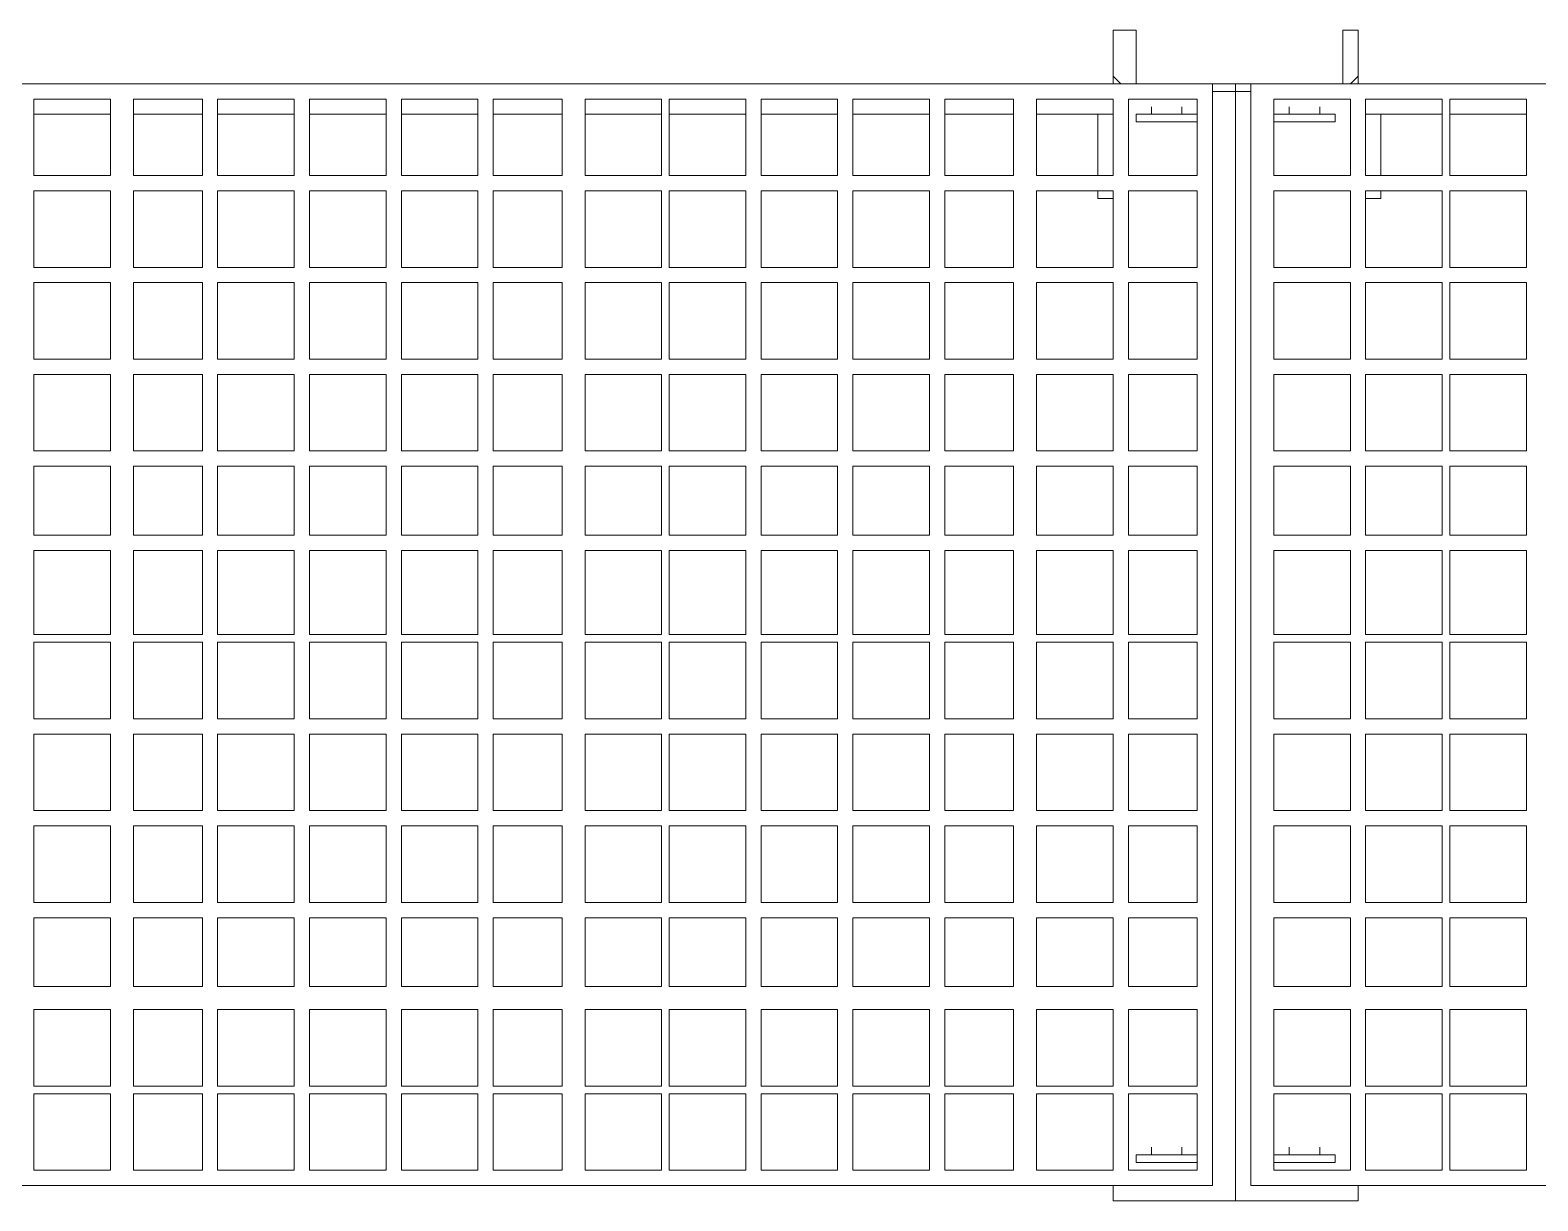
# Model space of a CAD drawing. Header units: metres. Extents: x -13194 to 152406, y -14653 to 29421.
# Drawn here: x 3948.4 to 4011.9, y 528.2 to 577.5 of the extents above; entities that cross this region are included whole.
import ezdxf

# ---------------------------------------------------------------- set-up
doc = ezdxf.new("R2010")
doc.units = ezdxf.units.M
doc.header["$LTSCALE"] = 100
doc.header["$MEASUREMENT"] = 0
doc.layers.get('0').update_dxf_attribs({"color": 9, "lineweight": 9})
doc.layers.add('32-ekipman', color=9, linetype='Continuous', lineweight=9)

# ---------------------------------------------------------------- blocks, each defined once
blk = doc.blocks.new('h')
for points in [[(181829.254, -16206.16), (181818.944, -16206.16)], [(181818.944, -16206.805), (181818.944, -16206.16)], [(181824.099, -16253.197), (181824.099, -16206.16)], [(181824.099, -16253.197), (181824.099, -16206.16)], [(181829.254, -16206.16), (181829.254, -16206.805)], [(181823.455, -16206.805), (181761.599, -16206.805)], [(181823.455, -16253.197), (181823.455, -16206.805)], [(181886.599, -16206.805), (181825.065, -16206.805)], [(181825.065, -16206.805), (181825.065, -16253.197)], [(181815.078, -16207.449), (181811.857, -16207.449)], [(181811.857, -16207.449), (181811.857, -16210.671)], [(181815.078, -16210.671), (181815.078, -16207.449)], [(181818.622, -16207.449), (181815.4, -16207.449)], [(181815.4, -16207.449), (181815.4, -16210.671)], [(181818.622, -16210.671), (181818.622, -16207.449)], [(181822.488, -16207.449), (181819.266, -16207.449)], [(181819.266, -16207.449), (181819.266, -16210.671)], [(181822.488, -16210.671), (181822.488, -16207.449)], [(181828.609, -16207.449), (181825.71, -16207.449)], [(181825.71, -16207.449), (181825.71, -16210.671)], [(181828.609, -16210.671), (181828.609, -16207.449)], [(181832.475, -16207.449), (181829.254, -16207.449)], [(181829.254, -16207.449), (181829.254, -16210.671)], [(181832.475, -16210.671), (181832.475, -16207.449)], [(181836.341, -16207.449), (181833.442, -16207.449)], [(181833.442, -16207.449), (181833.442, -16210.671)], [(181836.341, -16210.671), (181836.341, -16207.449)], [(181840.207, -16207.449), (181836.986, -16207.449)], [(181836.986, -16207.449), (181836.986, -16210.671)], [(181840.207, -16210.671), (181840.207, -16207.449)], [(181844.073, -16207.449), (181840.852, -16207.449)], [(181840.852, -16207.449), (181840.852, -16210.671)], [(181844.073, -16210.671), (181844.073, -16207.449)], [(181847.939, -16207.449), (181844.718, -16207.449)], [(181844.718, -16207.449), (181844.718, -16210.671)], [(181847.939, -16210.671), (181847.939, -16207.449)], [(181851.483, -16207.449), (181848.261, -16207.449)], [(181848.261, -16207.449), (181848.261, -16210.671)], [(181851.483, -16210.671), (181851.483, -16207.449)], [(181855.349, -16207.449), (181852.45, -16207.449)], [(181852.45, -16207.449), (181852.45, -16210.671)], [(181855.349, -16210.671), (181855.349, -16207.449)], [(181859.215, -16207.449), (181855.993, -16207.449)], [(181855.993, -16207.449), (181855.993, -16210.671)], [(181859.215, -16210.671), (181859.215, -16207.449)], [(181863.081, -16207.449), (181859.859, -16207.449)], [(181859.859, -16207.449), (181859.859, -16210.671)], [(181863.081, -16210.671), (181863.081, -16207.449)], [(181866.947, -16207.449), (181863.725, -16207.449)], [(181863.725, -16207.449), (181863.725, -16210.671)], [(181866.947, -16210.671), (181866.947, -16207.449)], [(181870.491, -16207.449), (181867.591, -16207.449)], [(181867.591, -16207.449), (181867.591, -16210.671)], [(181870.491, -16210.671), (181870.491, -16207.449)], [(181874.679, -16207.449), (181871.457, -16207.449)], [(181871.457, -16207.449), (181871.457, -16210.671)], [(181874.679, -16210.671), (181874.679, -16207.449)], [(181822.488, -16207.771), (181819.911, -16207.771)], [(181819.911, -16208.093), (181819.911, -16207.771)], [(181822.488, -16208.093), (181819.911, -16208.093)], [(181820.555, -16207.771), (181821.844, -16207.771)], [(181821.844, -16208.093), (181820.555, -16208.093)], [(181820.555, -16208.093), (181820.555, -16208.415)], [(181821.844, -16208.093), (181821.844, -16208.415)], [(181822.488, -16208.093), (181822.488, -16207.771)], [(181825.71, -16207.771), (181828.287, -16207.771)], [(181825.71, -16207.771), (181825.71, -16208.093)], [(181828.287, -16208.093), (181825.71, -16208.093)], [(181827.643, -16207.771), (181826.354, -16207.771)], [(181826.354, -16208.093), (181827.643, -16208.093)], [(181826.354, -16208.093), (181826.354, -16208.415)], [(181827.643, -16208.093), (181827.643, -16208.415)], [(181828.287, -16207.771), (181828.287, -16208.093)], [(181811.857, -16210.671), (181815.078, -16210.671)], [(181815.4, -16210.671), (181818.622, -16210.671)], [(181819.266, -16210.671), (181822.488, -16210.671)], [(181825.71, -16210.671), (181828.609, -16210.671)], [(181829.254, -16210.671), (181832.475, -16210.671)], [(181833.442, -16210.671), (181836.341, -16210.671)], [(181836.986, -16210.671), (181840.207, -16210.671)], [(181840.852, -16210.671), (181844.073, -16210.671)], [(181844.718, -16210.671), (181847.939, -16210.671)], [(181848.261, -16210.671), (181851.483, -16210.671)], [(181852.45, -16210.671), (181855.349, -16210.671)], [(181855.993, -16210.671), (181859.215, -16210.671)], [(181859.859, -16210.671), (181863.081, -16210.671)], [(181863.725, -16210.671), (181866.947, -16210.671)], [(181867.591, -16210.671), (181870.491, -16210.671)], [(181871.457, -16210.671), (181874.679, -16210.671)], [(181815.078, -16210.993), (181811.857, -16210.993)], [(181811.857, -16210.993), (181811.857, -16214.214)], [(181815.078, -16214.214), (181815.078, -16210.993)], [(181818.622, -16210.993), (181815.4, -16210.993)], [(181815.4, -16210.993), (181815.4, -16214.214)], [(181818.622, -16214.214), (181818.622, -16210.993)], [(181822.488, -16210.993), (181819.266, -16210.993)], [(181819.266, -16210.993), (181819.266, -16214.214)], [(181822.488, -16214.214), (181822.488, -16210.993)], [(181828.609, -16210.993), (181825.71, -16210.993)], [(181825.71, -16210.993), (181825.71, -16214.214)], [(181828.609, -16214.214), (181828.609, -16210.993)], [(181832.475, -16210.993), (181829.254, -16210.993)], [(181829.254, -16210.993), (181829.254, -16214.214)], [(181832.475, -16214.214), (181832.475, -16210.993)], [(181836.341, -16210.993), (181833.442, -16210.993)], [(181833.442, -16210.993), (181833.442, -16214.214)], [(181836.341, -16214.214), (181836.341, -16210.993)], [(181840.207, -16210.993), (181836.986, -16210.993)], [(181836.986, -16210.993), (181836.986, -16214.214)], [(181840.207, -16214.214), (181840.207, -16210.993)], [(181844.073, -16210.993), (181840.852, -16210.993)], [(181840.852, -16210.993), (181840.852, -16214.214)], [(181844.073, -16214.214), (181844.073, -16210.993)], [(181847.939, -16210.993), (181844.718, -16210.993)], [(181844.718, -16210.993), (181844.718, -16214.214)], [(181847.939, -16214.214), (181847.939, -16210.993)], [(181851.483, -16210.993), (181848.261, -16210.993)], [(181848.261, -16210.993), (181848.261, -16214.214)], [(181851.483, -16214.214), (181851.483, -16210.993)], [(181855.349, -16210.993), (181852.45, -16210.993)], [(181852.45, -16210.993), (181852.45, -16214.214)], [(181855.349, -16214.214), (181855.349, -16210.993)], [(181859.215, -16210.993), (181855.993, -16210.993)], [(181855.993, -16210.993), (181855.993, -16214.214)], [(181859.215, -16214.214), (181859.215, -16210.993)], [(181863.081, -16210.993), (181859.859, -16210.993)], [(181859.859, -16210.993), (181859.859, -16214.214)], [(181863.081, -16214.214), (181863.081, -16210.993)], [(181866.947, -16210.993), (181863.725, -16210.993)], [(181863.725, -16210.993), (181863.725, -16214.214)], [(181866.947, -16214.214), (181866.947, -16210.993)], [(181870.491, -16210.993), (181867.591, -16210.993)], [(181867.591, -16210.993), (181867.591, -16214.214)], [(181870.491, -16214.214), (181870.491, -16210.993)], [(181874.679, -16210.993), (181871.457, -16210.993)], [(181871.457, -16210.993), (181871.457, -16214.214)], [(181874.679, -16214.214), (181874.679, -16210.993)], [(181811.857, -16214.214), (181815.078, -16214.214)], [(181815.4, -16214.214), (181818.622, -16214.214)], [(181819.266, -16214.214), (181822.488, -16214.214)], [(181825.71, -16214.214), (181828.609, -16214.214)], [(181829.254, -16214.214), (181832.475, -16214.214)], [(181833.442, -16214.214), (181836.341, -16214.214)], [(181836.986, -16214.214), (181840.207, -16214.214)], [(181840.852, -16214.214), (181844.073, -16214.214)], [(181844.718, -16214.214), (181847.939, -16214.214)], [(181848.261, -16214.214), (181851.483, -16214.214)], [(181852.45, -16214.214), (181855.349, -16214.214)], [(181855.993, -16214.214), (181859.215, -16214.214)], [(181859.859, -16214.214), (181863.081, -16214.214)], [(181863.725, -16214.214), (181866.947, -16214.214)], [(181867.591, -16214.214), (181870.491, -16214.214)], [(181871.457, -16214.214), (181874.679, -16214.214)], [(181815.078, -16215.181), (181811.857, -16215.181)], [(181811.857, -16215.181), (181811.857, -16218.08)], [(181815.078, -16218.08), (181815.078, -16215.181)], [(181818.622, -16215.181), (181815.4, -16215.181)], [(181815.4, -16215.181), (181815.4, -16218.08)], [(181818.622, -16218.08), (181818.622, -16215.181)], [(181822.488, -16215.181), (181819.266, -16215.181)], [(181819.266, -16215.181), (181819.266, -16218.08)], [(181822.488, -16218.08), (181822.488, -16215.181)], [(181828.609, -16215.181), (181825.71, -16215.181)], [(181825.71, -16215.181), (181825.71, -16218.08)], [(181828.609, -16218.08), (181828.609, -16215.181)], [(181832.475, -16215.181), (181829.254, -16215.181)], [(181829.254, -16215.181), (181829.254, -16218.08)], [(181832.475, -16218.08), (181832.475, -16215.181)], [(181836.341, -16215.181), (181833.442, -16215.181)], [(181833.442, -16215.181), (181833.442, -16218.08)], [(181836.341, -16218.08), (181836.341, -16215.181)], [(181840.207, -16215.181), (181836.986, -16215.181)], [(181836.986, -16215.181), (181836.986, -16218.08)], [(181840.207, -16218.08), (181840.207, -16215.181)], [(181844.073, -16215.181), (181840.852, -16215.181)], [(181840.852, -16215.181), (181840.852, -16218.08)], [(181844.073, -16218.08), (181844.073, -16215.181)], [(181847.939, -16215.181), (181844.718, -16215.181)], [(181844.718, -16215.181), (181844.718, -16218.08)], [(181847.939, -16218.08), (181847.939, -16215.181)], [(181851.483, -16215.181), (181848.261, -16215.181)], [(181848.261, -16215.181), (181848.261, -16218.08)], [(181851.483, -16218.08), (181851.483, -16215.181)], [(181855.349, -16215.181), (181852.45, -16215.181)], [(181852.45, -16215.181), (181852.45, -16218.08)], [(181855.349, -16218.08), (181855.349, -16215.181)], [(181859.215, -16215.181), (181855.993, -16215.181)], [(181855.993, -16215.181), (181855.993, -16218.08)], [(181859.215, -16218.08), (181859.215, -16215.181)], [(181863.081, -16215.181), (181859.859, -16215.181)], [(181859.859, -16215.181), (181859.859, -16218.08)], [(181863.081, -16218.08), (181863.081, -16215.181)], [(181866.947, -16215.181), (181863.725, -16215.181)], [(181863.725, -16215.181), (181863.725, -16218.08)], [(181866.947, -16218.08), (181866.947, -16215.181)], [(181870.491, -16215.181), (181867.591, -16215.181)], [(181867.591, -16215.181), (181867.591, -16218.08)], [(181870.491, -16218.08), (181870.491, -16215.181)], [(181874.679, -16215.181), (181871.457, -16215.181)], [(181871.457, -16215.181), (181871.457, -16218.08)], [(181874.679, -16218.08), (181874.679, -16215.181)], [(181811.857, -16218.08), (181815.078, -16218.08)], [(181815.4, -16218.08), (181818.622, -16218.08)], [(181819.266, -16218.08), (181822.488, -16218.08)], [(181825.71, -16218.08), (181828.609, -16218.08)], [(181829.254, -16218.08), (181832.475, -16218.08)], [(181833.442, -16218.08), (181836.341, -16218.08)], [(181836.986, -16218.08), (181840.207, -16218.08)], [(181840.852, -16218.08), (181844.073, -16218.08)], [(181844.718, -16218.08), (181847.939, -16218.08)], [(181848.261, -16218.08), (181851.483, -16218.08)], [(181852.45, -16218.08), (181855.349, -16218.08)], [(181855.993, -16218.08), (181859.215, -16218.08)], [(181859.859, -16218.08), (181863.081, -16218.08)], [(181863.725, -16218.08), (181866.947, -16218.08)], [(181867.591, -16218.08), (181870.491, -16218.08)], [(181871.457, -16218.08), (181874.679, -16218.08)], [(181815.078, -16218.725), (181811.857, -16218.725)], [(181811.857, -16218.725), (181811.857, -16221.946)], [(181815.078, -16221.946), (181815.078, -16218.725)], [(181818.622, -16218.725), (181815.4, -16218.725)], [(181815.4, -16218.725), (181815.4, -16221.946)], [(181818.622, -16221.946), (181818.622, -16218.725)], [(181822.488, -16218.725), (181819.266, -16218.725)], [(181819.266, -16218.725), (181819.266, -16221.946)], [(181822.488, -16221.946), (181822.488, -16218.725)], [(181828.609, -16218.725), (181825.71, -16218.725)], [(181825.71, -16218.725), (181825.71, -16221.946)], [(181828.609, -16221.946), (181828.609, -16218.725)], [(181832.475, -16218.725), (181829.254, -16218.725)], [(181829.254, -16218.725), (181829.254, -16221.946)], [(181832.475, -16221.946), (181832.475, -16218.725)], [(181836.341, -16218.725), (181833.442, -16218.725)], [(181833.442, -16218.725), (181833.442, -16221.946)], [(181836.341, -16221.946), (181836.341, -16218.725)], [(181840.207, -16218.725), (181836.986, -16218.725)], [(181836.986, -16218.725), (181836.986, -16221.946)], [(181840.207, -16221.946), (181840.207, -16218.725)], [(181844.073, -16218.725), (181840.852, -16218.725)], [(181840.852, -16218.725), (181840.852, -16221.946)], [(181844.073, -16221.946), (181844.073, -16218.725)], [(181847.939, -16218.725), (181844.718, -16218.725)], [(181844.718, -16218.725), (181844.718, -16221.946)], [(181847.939, -16221.946), (181847.939, -16218.725)], [(181851.483, -16218.725), (181848.261, -16218.725)], [(181848.261, -16218.725), (181848.261, -16221.946)], [(181851.483, -16221.946), (181851.483, -16218.725)], [(181855.349, -16218.725), (181852.45, -16218.725)], [(181852.45, -16218.725), (181852.45, -16221.946)], [(181855.349, -16221.946), (181855.349, -16218.725)], [(181859.215, -16218.725), (181855.993, -16218.725)], [(181855.993, -16218.725), (181855.993, -16221.946)], [(181859.215, -16221.946), (181859.215, -16218.725)], [(181863.081, -16218.725), (181859.859, -16218.725)], [(181859.859, -16218.725), (181859.859, -16221.946)], [(181863.081, -16221.946), (181863.081, -16218.725)], [(181866.947, -16218.725), (181863.725, -16218.725)], [(181863.725, -16218.725), (181863.725, -16221.946)], [(181866.947, -16221.946), (181866.947, -16218.725)], [(181870.491, -16218.725), (181867.591, -16218.725)], [(181867.591, -16218.725), (181867.591, -16221.946)], [(181870.491, -16221.946), (181870.491, -16218.725)], [(181874.679, -16218.725), (181871.457, -16218.725)], [(181871.457, -16218.725), (181871.457, -16221.946)], [(181874.679, -16221.946), (181874.679, -16218.725)], [(181811.857, -16221.946), (181815.078, -16221.946)], [(181815.4, -16221.946), (181818.622, -16221.946)], [(181819.266, -16221.946), (181822.488, -16221.946)], [(181825.71, -16221.946), (181828.609, -16221.946)], [(181829.254, -16221.946), (181832.475, -16221.946)], [(181833.442, -16221.946), (181836.341, -16221.946)], [(181836.986, -16221.946), (181840.207, -16221.946)], [(181840.852, -16221.946), (181844.073, -16221.946)], [(181844.718, -16221.946), (181847.939, -16221.946)], [(181848.261, -16221.946), (181851.483, -16221.946)], [(181852.45, -16221.946), (181855.349, -16221.946)], [(181855.993, -16221.946), (181859.215, -16221.946)], [(181859.859, -16221.946), (181863.081, -16221.946)], [(181863.725, -16221.946), (181866.947, -16221.946)], [(181867.591, -16221.946), (181870.491, -16221.946)], [(181871.457, -16221.946), (181874.679, -16221.946)], [(181815.078, -16222.591), (181811.857, -16222.591)], [(181811.857, -16222.591), (181811.857, -16225.812)], [(181815.078, -16225.812), (181815.078, -16222.591)], [(181818.622, -16222.591), (181815.4, -16222.591)], [(181815.4, -16222.591), (181815.4, -16225.812)], [(181818.622, -16225.812), (181818.622, -16222.591)], [(181822.488, -16222.591), (181819.266, -16222.591)], [(181819.266, -16222.591), (181819.266, -16225.812)], [(181822.488, -16225.812), (181822.488, -16222.591)], [(181828.609, -16222.591), (181825.71, -16222.591)], [(181825.71, -16222.591), (181825.71, -16225.812)], [(181828.609, -16225.812), (181828.609, -16222.591)], [(181832.475, -16222.591), (181829.254, -16222.591)], [(181829.254, -16222.591), (181829.254, -16225.812)], [(181832.475, -16225.812), (181832.475, -16222.591)], [(181836.341, -16222.591), (181833.442, -16222.591)], [(181833.442, -16222.591), (181833.442, -16225.812)], [(181836.341, -16225.812), (181836.341, -16222.591)], [(181840.207, -16222.591), (181836.986, -16222.591)], [(181836.986, -16222.591), (181836.986, -16225.812)], [(181840.207, -16225.812), (181840.207, -16222.591)], [(181844.073, -16222.591), (181840.852, -16222.591)], [(181840.852, -16222.591), (181840.852, -16225.812)], [(181844.073, -16225.812), (181844.073, -16222.591)], [(181847.939, -16222.591), (181844.718, -16222.591)], [(181844.718, -16222.591), (181844.718, -16225.812)], [(181847.939, -16225.812), (181847.939, -16222.591)], [(181851.483, -16222.591), (181848.261, -16222.591)], [(181848.261, -16222.591), (181848.261, -16225.812)], [(181851.483, -16225.812), (181851.483, -16222.591)], [(181855.349, -16222.591), (181852.45, -16222.591)], [(181852.45, -16222.591), (181852.45, -16225.812)], [(181855.349, -16225.812), (181855.349, -16222.591)], [(181859.215, -16222.591), (181855.993, -16222.591)], [(181855.993, -16222.591), (181855.993, -16225.812)], [(181859.215, -16225.812), (181859.215, -16222.591)], [(181863.081, -16222.591), (181859.859, -16222.591)], [(181859.859, -16222.591), (181859.859, -16225.812)], [(181863.081, -16225.812), (181863.081, -16222.591)], [(181866.947, -16222.591), (181863.725, -16222.591)], [(181863.725, -16222.591), (181863.725, -16225.812)], [(181866.947, -16225.812), (181866.947, -16222.591)], [(181870.491, -16222.591), (181867.591, -16222.591)], [(181867.591, -16222.591), (181867.591, -16225.812)], [(181870.491, -16225.812), (181870.491, -16222.591)], [(181874.679, -16222.591), (181871.457, -16222.591)], [(181871.457, -16222.591), (181871.457, -16225.812)], [(181874.679, -16225.812), (181874.679, -16222.591)], [(181811.857, -16225.812), (181815.078, -16225.812)], [(181815.4, -16225.812), (181818.622, -16225.812)], [(181819.266, -16225.812), (181822.488, -16225.812)], [(181825.71, -16225.812), (181828.609, -16225.812)], [(181829.254, -16225.812), (181832.475, -16225.812)], [(181833.442, -16225.812), (181836.341, -16225.812)], [(181836.986, -16225.812), (181840.207, -16225.812)], [(181840.852, -16225.812), (181844.073, -16225.812)], [(181844.718, -16225.812), (181847.939, -16225.812)], [(181848.261, -16225.812), (181851.483, -16225.812)], [(181852.45, -16225.812), (181855.349, -16225.812)], [(181855.993, -16225.812), (181859.215, -16225.812)], [(181859.859, -16225.812), (181863.081, -16225.812)], [(181863.725, -16225.812), (181866.947, -16225.812)], [(181867.591, -16225.812), (181870.491, -16225.812)], [(181871.457, -16225.812), (181874.679, -16225.812)], [(181815.078, -16226.457), (181811.857, -16226.457)], [(181811.857, -16226.457), (181811.857, -16229.678)], [(181815.078, -16229.678), (181815.078, -16226.457)], [(181818.622, -16226.457), (181815.4, -16226.457)], [(181815.4, -16226.457), (181815.4, -16229.678)], [(181818.622, -16229.678), (181818.622, -16226.457)], [(181822.488, -16226.457), (181819.266, -16226.457)], [(181819.266, -16226.457), (181819.266, -16229.678)], [(181822.488, -16229.678), (181822.488, -16226.457)], [(181828.609, -16226.457), (181825.71, -16226.457)], [(181825.71, -16226.457), (181825.71, -16229.678)], [(181828.609, -16229.678), (181828.609, -16226.457)], [(181832.475, -16226.457), (181829.254, -16226.457)], [(181829.254, -16226.457), (181829.254, -16229.678)], [(181832.475, -16229.678), (181832.475, -16226.457)], [(181836.341, -16226.457), (181833.442, -16226.457)], [(181833.442, -16226.457), (181833.442, -16229.678)], [(181836.341, -16229.678), (181836.341, -16226.457)], [(181840.207, -16226.457), (181836.986, -16226.457)], [(181836.986, -16226.457), (181836.986, -16229.678)], [(181840.207, -16229.678), (181840.207, -16226.457)], [(181844.073, -16226.457), (181840.852, -16226.457)], [(181840.852, -16226.457), (181840.852, -16229.678)], [(181844.073, -16229.678), (181844.073, -16226.457)], [(181847.939, -16226.457), (181844.718, -16226.457)], [(181844.718, -16226.457), (181844.718, -16229.678)], [(181847.939, -16229.678), (181847.939, -16226.457)], [(181851.483, -16226.457), (181848.261, -16226.457)], [(181848.261, -16226.457), (181848.261, -16229.678)], [(181851.483, -16229.678), (181851.483, -16226.457)], [(181855.349, -16226.457), (181852.45, -16226.457)], [(181852.45, -16226.457), (181852.45, -16229.678)], [(181855.349, -16229.678), (181855.349, -16226.457)], [(181859.215, -16226.457), (181855.993, -16226.457)], [(181855.993, -16226.457), (181855.993, -16229.678)], [(181859.215, -16229.678), (181859.215, -16226.457)], [(181863.081, -16226.457), (181859.859, -16226.457)], [(181859.859, -16226.457), (181859.859, -16229.678)], [(181863.081, -16229.678), (181863.081, -16226.457)], [(181866.947, -16226.457), (181863.725, -16226.457)], [(181863.725, -16226.457), (181863.725, -16229.678)], [(181866.947, -16229.678), (181866.947, -16226.457)], [(181870.491, -16226.457), (181867.591, -16226.457)], [(181867.591, -16226.457), (181867.591, -16229.678)], [(181870.491, -16229.678), (181870.491, -16226.457)], [(181874.679, -16226.457), (181871.457, -16226.457)], [(181871.457, -16226.457), (181871.457, -16229.678)], [(181874.679, -16229.678), (181874.679, -16226.457)], [(181811.857, -16229.678), (181815.078, -16229.678)], [(181815.4, -16229.678), (181818.622, -16229.678)], [(181819.266, -16229.678), (181822.488, -16229.678)], [(181825.71, -16229.678), (181828.609, -16229.678)], [(181829.254, -16229.678), (181832.475, -16229.678)], [(181833.442, -16229.678), (181836.341, -16229.678)], [(181836.986, -16229.678), (181840.207, -16229.678)], [(181840.852, -16229.678), (181844.073, -16229.678)], [(181844.718, -16229.678), (181847.939, -16229.678)], [(181848.261, -16229.678), (181851.483, -16229.678)], [(181852.45, -16229.678), (181855.349, -16229.678)], [(181855.993, -16229.678), (181859.215, -16229.678)], [(181859.859, -16229.678), (181863.081, -16229.678)], [(181863.725, -16229.678), (181866.947, -16229.678)], [(181867.591, -16229.678), (181870.491, -16229.678)], [(181871.457, -16229.678), (181874.679, -16229.678)], [(181815.078, -16230.001), (181811.857, -16230.001)], [(181811.857, -16230.001), (181811.857, -16233.544)], [(181815.078, -16233.544), (181815.078, -16230.001)], [(181818.622, -16230.001), (181815.4, -16230.001)], [(181815.4, -16230.001), (181815.4, -16233.544)], [(181818.622, -16233.544), (181818.622, -16230.001)], [(181822.488, -16230.001), (181819.266, -16230.001)], [(181819.266, -16230.001), (181819.266, -16233.544)], [(181822.488, -16233.544), (181822.488, -16230.001)], [(181828.609, -16230.001), (181825.71, -16230.001)], [(181825.71, -16230.001), (181825.71, -16233.544)], [(181828.609, -16233.544), (181828.609, -16230.001)], [(181832.475, -16230.001), (181829.254, -16230.001)], [(181829.254, -16230.001), (181829.254, -16233.544)], [(181832.475, -16233.544), (181832.475, -16230.001)], [(181836.341, -16230.001), (181833.442, -16230.001)], [(181833.442, -16230.001), (181833.442, -16233.544)], [(181836.341, -16233.544), (181836.341, -16230.001)], [(181840.207, -16230.001), (181836.986, -16230.001)], [(181836.986, -16230.001), (181836.986, -16233.544)], [(181840.207, -16233.544), (181840.207, -16230.001)], [(181844.073, -16230.001), (181840.852, -16230.001)], [(181840.852, -16230.001), (181840.852, -16233.544)], [(181844.073, -16233.544), (181844.073, -16230.001)], [(181847.939, -16230.001), (181844.718, -16230.001)], [(181844.718, -16230.001), (181844.718, -16233.544)], [(181847.939, -16233.544), (181847.939, -16230.001)], [(181851.483, -16230.001), (181848.261, -16230.001)], [(181848.261, -16230.001), (181848.261, -16233.544)], [(181851.483, -16233.544), (181851.483, -16230.001)], [(181855.349, -16230.001), (181852.45, -16230.001)], [(181852.45, -16230.001), (181852.45, -16233.544)], [(181855.349, -16233.544), (181855.349, -16230.001)], [(181859.215, -16230.001), (181855.993, -16230.001)], [(181855.993, -16230.001), (181855.993, -16233.544)], [(181859.215, -16233.544), (181859.215, -16230.001)], [(181863.081, -16230.001), (181859.859, -16230.001)], [(181859.859, -16230.001), (181859.859, -16233.544)], [(181863.081, -16233.544), (181863.081, -16230.001)], [(181866.947, -16230.001), (181863.725, -16230.001)], [(181863.725, -16230.001), (181863.725, -16233.544)], [(181866.947, -16233.544), (181866.947, -16230.001)], [(181870.491, -16230.001), (181867.591, -16230.001)], [(181867.591, -16230.001), (181867.591, -16233.544)], [(181870.491, -16233.544), (181870.491, -16230.001)], [(181874.679, -16230.001), (181871.457, -16230.001)], [(181871.457, -16230.001), (181871.457, -16233.544)], [(181874.679, -16233.544), (181874.679, -16230.001)], [(181811.857, -16233.544), (181815.078, -16233.544)], [(181815.4, -16233.544), (181818.622, -16233.544)], [(181819.266, -16233.544), (181822.488, -16233.544)], [(181825.71, -16233.544), (181828.609, -16233.544)], [(181829.254, -16233.544), (181832.475, -16233.544)], [(181833.442, -16233.544), (181836.341, -16233.544)], [(181836.986, -16233.544), (181840.207, -16233.544)], [(181840.852, -16233.544), (181844.073, -16233.544)], [(181844.718, -16233.544), (181847.939, -16233.544)], [(181848.261, -16233.544), (181851.483, -16233.544)], [(181852.45, -16233.544), (181855.349, -16233.544)], [(181855.993, -16233.544), (181859.215, -16233.544)], [(181859.859, -16233.544), (181863.081, -16233.544)], [(181863.725, -16233.544), (181866.947, -16233.544)], [(181867.591, -16233.544), (181870.491, -16233.544)], [(181871.457, -16233.544), (181874.679, -16233.544)], [(181815.078, -16234.189), (181811.857, -16234.189)], [(181811.857, -16234.189), (181811.857, -16237.088)], [(181815.078, -16237.088), (181815.078, -16234.189)], [(181818.622, -16234.189), (181815.4, -16234.189)], [(181815.4, -16234.189), (181815.4, -16237.088)], [(181818.622, -16237.088), (181818.622, -16234.189)], [(181822.488, -16234.189), (181819.266, -16234.189)], [(181819.266, -16234.189), (181819.266, -16237.088)], [(181822.488, -16237.088), (181822.488, -16234.189)], [(181828.609, -16234.189), (181825.71, -16234.189)], [(181825.71, -16234.189), (181825.71, -16237.088)], [(181828.609, -16237.088), (181828.609, -16234.189)], [(181832.475, -16234.189), (181829.254, -16234.189)], [(181829.254, -16234.189), (181829.254, -16237.088)], [(181832.475, -16237.088), (181832.475, -16234.189)], [(181836.341, -16234.189), (181833.442, -16234.189)], [(181833.442, -16234.189), (181833.442, -16237.088)], [(181836.341, -16237.088), (181836.341, -16234.189)], [(181840.207, -16234.189), (181836.986, -16234.189)], [(181836.986, -16234.189), (181836.986, -16237.088)], [(181840.207, -16237.088), (181840.207, -16234.189)], [(181844.073, -16234.189), (181840.852, -16234.189)], [(181840.852, -16234.189), (181840.852, -16237.088)], [(181844.073, -16237.088), (181844.073, -16234.189)], [(181847.939, -16234.189), (181844.718, -16234.189)], [(181844.718, -16234.189), (181844.718, -16237.088)], [(181847.939, -16237.088), (181847.939, -16234.189)], [(181851.483, -16234.189), (181848.261, -16234.189)], [(181848.261, -16234.189), (181848.261, -16237.088)], [(181851.483, -16237.088), (181851.483, -16234.189)], [(181855.349, -16234.189), (181852.45, -16234.189)], [(181852.45, -16234.189), (181852.45, -16237.088)], [(181855.349, -16237.088), (181855.349, -16234.189)], [(181859.215, -16234.189), (181855.993, -16234.189)], [(181855.993, -16234.189), (181855.993, -16237.088)], [(181859.215, -16237.088), (181859.215, -16234.189)], [(181863.081, -16234.189), (181859.859, -16234.189)], [(181859.859, -16234.189), (181859.859, -16237.088)], [(181863.081, -16237.088), (181863.081, -16234.189)], [(181866.947, -16234.189), (181863.725, -16234.189)], [(181863.725, -16234.189), (181863.725, -16237.088)], [(181866.947, -16237.088), (181866.947, -16234.189)], [(181870.491, -16234.189), (181867.591, -16234.189)], [(181867.591, -16234.189), (181867.591, -16237.088)], [(181870.491, -16237.088), (181870.491, -16234.189)], [(181874.679, -16234.189), (181871.457, -16234.189)], [(181871.457, -16234.189), (181871.457, -16237.088)], [(181874.679, -16237.088), (181874.679, -16234.189)], [(181811.857, -16237.088), (181815.078, -16237.088)], [(181815.4, -16237.088), (181818.622, -16237.088)], [(181819.266, -16237.088), (181822.488, -16237.088)], [(181825.71, -16237.088), (181828.609, -16237.088)], [(181829.254, -16237.088), (181832.475, -16237.088)], [(181833.442, -16237.088), (181836.341, -16237.088)], [(181836.986, -16237.088), (181840.207, -16237.088)], [(181840.852, -16237.088), (181844.073, -16237.088)], [(181844.718, -16237.088), (181847.939, -16237.088)], [(181848.261, -16237.088), (181851.483, -16237.088)], [(181852.45, -16237.088), (181855.349, -16237.088)], [(181855.993, -16237.088), (181859.215, -16237.088)], [(181859.859, -16237.088), (181863.081, -16237.088)], [(181863.725, -16237.088), (181866.947, -16237.088)], [(181867.591, -16237.088), (181870.491, -16237.088)], [(181871.457, -16237.088), (181874.679, -16237.088)], [(181815.078, -16237.733), (181811.857, -16237.733)], [(181811.857, -16237.733), (181811.857, -16240.954)], [(181815.078, -16240.954), (181815.078, -16237.733)], [(181818.622, -16237.733), (181815.4, -16237.733)], [(181815.4, -16237.733), (181815.4, -16240.954)], [(181818.622, -16240.954), (181818.622, -16237.733)], [(181822.488, -16237.733), (181819.266, -16237.733)], [(181819.266, -16237.733), (181819.266, -16240.954)], [(181822.488, -16240.954), (181822.488, -16237.733)], [(181828.609, -16237.733), (181825.71, -16237.733)], [(181825.71, -16237.733), (181825.71, -16240.954)], [(181828.609, -16240.954), (181828.609, -16237.733)], [(181832.475, -16237.733), (181829.254, -16237.733)], [(181829.254, -16237.733), (181829.254, -16240.954)], [(181832.475, -16240.954), (181832.475, -16237.733)], [(181836.341, -16237.733), (181833.442, -16237.733)], [(181833.442, -16237.733), (181833.442, -16240.954)], [(181836.341, -16240.954), (181836.341, -16237.733)], [(181840.207, -16237.733), (181836.986, -16237.733)], [(181836.986, -16237.733), (181836.986, -16240.954)], [(181840.207, -16240.954), (181840.207, -16237.733)], [(181844.073, -16237.733), (181840.852, -16237.733)], [(181840.852, -16237.733), (181840.852, -16240.954)], [(181844.073, -16240.954), (181844.073, -16237.733)], [(181847.939, -16237.733), (181844.718, -16237.733)], [(181844.718, -16237.733), (181844.718, -16240.954)], [(181847.939, -16240.954), (181847.939, -16237.733)], [(181851.483, -16237.733), (181848.261, -16237.733)], [(181848.261, -16237.733), (181848.261, -16240.954)], [(181851.483, -16240.954), (181851.483, -16237.733)], [(181855.349, -16237.733), (181852.45, -16237.733)], [(181852.45, -16237.733), (181852.45, -16240.954)], [(181855.349, -16240.954), (181855.349, -16237.733)], [(181859.215, -16237.733), (181855.993, -16237.733)], [(181855.993, -16237.733), (181855.993, -16240.954)], [(181859.215, -16240.954), (181859.215, -16237.733)], [(181863.081, -16237.733), (181859.859, -16237.733)], [(181859.859, -16237.733), (181859.859, -16240.954)], [(181863.081, -16240.954), (181863.081, -16237.733)], [(181866.947, -16237.733), (181863.725, -16237.733)], [(181863.725, -16237.733), (181863.725, -16240.954)], [(181866.947, -16240.954), (181866.947, -16237.733)], [(181870.491, -16237.733), (181867.591, -16237.733)], [(181867.591, -16237.733), (181867.591, -16240.954)], [(181870.491, -16240.954), (181870.491, -16237.733)], [(181874.679, -16237.733), (181871.457, -16237.733)], [(181871.457, -16237.733), (181871.457, -16240.954)], [(181874.679, -16240.954), (181874.679, -16237.733)], [(181811.857, -16240.954), (181815.078, -16240.954)], [(181815.4, -16240.954), (181818.622, -16240.954)], [(181819.266, -16240.954), (181822.488, -16240.954)], [(181825.71, -16240.954), (181828.609, -16240.954)], [(181829.254, -16240.954), (181832.475, -16240.954)], [(181833.442, -16240.954), (181836.341, -16240.954)], [(181836.986, -16240.954), (181840.207, -16240.954)], [(181840.852, -16240.954), (181844.073, -16240.954)], [(181844.718, -16240.954), (181847.939, -16240.954)], [(181848.261, -16240.954), (181851.483, -16240.954)], [(181852.45, -16240.954), (181855.349, -16240.954)], [(181855.993, -16240.954), (181859.215, -16240.954)], [(181859.859, -16240.954), (181863.081, -16240.954)], [(181863.725, -16240.954), (181866.947, -16240.954)], [(181867.591, -16240.954), (181870.491, -16240.954)], [(181871.457, -16240.954), (181874.679, -16240.954)], [(181815.078, -16241.599), (181811.857, -16241.599)], [(181811.857, -16241.599), (181811.857, -16244.82)], [(181815.078, -16244.82), (181815.078, -16241.599)], [(181818.622, -16241.599), (181815.4, -16241.599)], [(181815.4, -16241.599), (181815.4, -16244.82)], [(181818.622, -16244.82), (181818.622, -16241.599)], [(181822.488, -16241.599), (181819.266, -16241.599)], [(181819.266, -16241.599), (181819.266, -16244.82)], [(181822.488, -16244.82), (181822.488, -16241.599)], [(181828.609, -16241.599), (181825.71, -16241.599)], [(181825.71, -16241.599), (181825.71, -16244.82)], [(181828.609, -16244.82), (181828.609, -16241.599)], [(181832.475, -16241.599), (181829.254, -16241.599)], [(181829.254, -16241.599), (181829.254, -16244.82)], [(181832.475, -16244.82), (181832.475, -16241.599)], [(181836.341, -16241.599), (181833.442, -16241.599)], [(181833.442, -16241.599), (181833.442, -16244.82)], [(181836.341, -16244.82), (181836.341, -16241.599)], [(181840.207, -16241.599), (181836.986, -16241.599)], [(181836.986, -16241.599), (181836.986, -16244.82)], [(181840.207, -16244.82), (181840.207, -16241.599)], [(181844.073, -16241.599), (181840.852, -16241.599)], [(181840.852, -16241.599), (181840.852, -16244.82)], [(181844.073, -16244.82), (181844.073, -16241.599)], [(181847.939, -16241.599), (181844.718, -16241.599)], [(181844.718, -16241.599), (181844.718, -16244.82)], [(181847.939, -16244.82), (181847.939, -16241.599)], [(181851.483, -16241.599), (181848.261, -16241.599)], [(181848.261, -16241.599), (181848.261, -16244.82)], [(181851.483, -16244.82), (181851.483, -16241.599)], [(181855.349, -16241.599), (181852.45, -16241.599)], [(181852.45, -16241.599), (181852.45, -16244.82)], [(181855.349, -16244.82), (181855.349, -16241.599)], [(181859.215, -16241.599), (181855.993, -16241.599)], [(181855.993, -16241.599), (181855.993, -16244.82)], [(181859.215, -16244.82), (181859.215, -16241.599)], [(181863.081, -16241.599), (181859.859, -16241.599)], [(181859.859, -16241.599), (181859.859, -16244.82)], [(181863.081, -16244.82), (181863.081, -16241.599)], [(181866.947, -16241.599), (181863.725, -16241.599)], [(181863.725, -16241.599), (181863.725, -16244.82)], [(181866.947, -16244.82), (181866.947, -16241.599)], [(181870.491, -16241.599), (181867.591, -16241.599)], [(181867.591, -16241.599), (181867.591, -16244.82)], [(181870.491, -16244.82), (181870.491, -16241.599)], [(181874.679, -16241.599), (181871.457, -16241.599)], [(181871.457, -16241.599), (181871.457, -16244.82)], [(181874.679, -16244.82), (181874.679, -16241.599)], [(181811.857, -16244.82), (181815.078, -16244.82)], [(181815.4, -16244.82), (181818.622, -16244.82)], [(181819.266, -16244.82), (181822.488, -16244.82)], [(181825.71, -16244.82), (181828.609, -16244.82)], [(181829.254, -16244.82), (181832.475, -16244.82)], [(181833.442, -16244.82), (181836.341, -16244.82)], [(181836.986, -16244.82), (181840.207, -16244.82)], [(181840.852, -16244.82), (181844.073, -16244.82)], [(181844.718, -16244.82), (181847.939, -16244.82)], [(181848.261, -16244.82), (181851.483, -16244.82)], [(181852.45, -16244.82), (181855.349, -16244.82)], [(181855.993, -16244.82), (181859.215, -16244.82)], [(181859.859, -16244.82), (181863.081, -16244.82)], [(181863.725, -16244.82), (181866.947, -16244.82)], [(181867.591, -16244.82), (181870.491, -16244.82)], [(181871.457, -16244.82), (181874.679, -16244.82)], [(181815.078, -16245.465), (181811.857, -16245.465)], [(181811.857, -16245.465), (181811.857, -16248.686)], [(181815.078, -16248.686), (181815.078, -16245.465)], [(181818.622, -16245.465), (181815.4, -16245.465)], [(181815.4, -16245.465), (181815.4, -16248.686)], [(181818.622, -16248.686), (181818.622, -16245.465)], [(181822.488, -16245.465), (181819.266, -16245.465)], [(181819.266, -16245.465), (181819.266, -16248.686)], [(181822.488, -16248.686), (181822.488, -16245.465)], [(181828.609, -16245.465), (181825.71, -16245.465)], [(181825.71, -16245.465), (181825.71, -16248.686)], [(181828.609, -16248.686), (181828.609, -16245.465)], [(181832.475, -16245.465), (181829.254, -16245.465)], [(181829.254, -16245.465), (181829.254, -16248.686)], [(181832.475, -16248.686), (181832.475, -16245.465)], [(181836.341, -16245.465), (181833.442, -16245.465)], [(181833.442, -16245.465), (181833.442, -16248.686)], [(181836.341, -16248.686), (181836.341, -16245.465)], [(181840.207, -16245.465), (181836.986, -16245.465)], [(181836.986, -16245.465), (181836.986, -16248.686)], [(181840.207, -16248.686), (181840.207, -16245.465)], [(181844.073, -16245.465), (181840.852, -16245.465)], [(181840.852, -16245.465), (181840.852, -16248.686)], [(181844.073, -16248.686), (181844.073, -16245.465)], [(181847.939, -16245.465), (181844.718, -16245.465)], [(181844.718, -16245.465), (181844.718, -16248.686)], [(181847.939, -16248.686), (181847.939, -16245.465)], [(181851.483, -16245.465), (181848.261, -16245.465)], [(181848.261, -16245.465), (181848.261, -16248.686)], [(181851.483, -16248.686), (181851.483, -16245.465)], [(181855.349, -16245.465), (181852.45, -16245.465)], [(181852.45, -16245.465), (181852.45, -16248.686)], [(181855.349, -16248.686), (181855.349, -16245.465)], [(181859.215, -16245.465), (181855.993, -16245.465)], [(181855.993, -16245.465), (181855.993, -16248.686)], [(181859.215, -16248.686), (181859.215, -16245.465)], [(181863.081, -16245.465), (181859.859, -16245.465)], [(181859.859, -16245.465), (181859.859, -16248.686)], [(181863.081, -16248.686), (181863.081, -16245.465)], [(181866.947, -16245.465), (181863.725, -16245.465)], [(181863.725, -16245.465), (181863.725, -16248.686)], [(181866.947, -16248.686), (181866.947, -16245.465)], [(181870.491, -16245.465), (181867.591, -16245.465)], [(181867.591, -16245.465), (181867.591, -16248.686)], [(181870.491, -16248.686), (181870.491, -16245.465)], [(181874.679, -16245.465), (181871.457, -16245.465)], [(181871.457, -16245.465), (181871.457, -16248.686)], [(181874.679, -16248.686), (181874.679, -16245.465)], [(181811.857, -16248.686), (181815.078, -16248.686)], [(181815.4, -16248.686), (181818.622, -16248.686)], [(181817.978, -16248.364), (181818.622, -16248.364)], [(181817.978, -16248.686), (181817.978, -16248.364)], [(181819.266, -16248.686), (181822.488, -16248.686)], [(181825.71, -16248.686), (181828.609, -16248.686)], [(181829.254, -16248.364), (181829.898, -16248.364)], [(181829.254, -16248.686), (181832.475, -16248.686)], [(181829.898, -16248.364), (181829.898, -16248.686)], [(181833.442, -16248.686), (181836.341, -16248.686)], [(181836.986, -16248.686), (181840.207, -16248.686)], [(181840.852, -16248.686), (181844.073, -16248.686)], [(181844.718, -16248.686), (181847.939, -16248.686)], [(181848.261, -16248.686), (181851.483, -16248.686)], [(181852.45, -16248.686), (181855.349, -16248.686)], [(181855.993, -16248.686), (181859.215, -16248.686)], [(181859.859, -16248.686), (181863.081, -16248.686)], [(181863.725, -16248.686), (181866.947, -16248.686)], [(181867.591, -16248.686), (181870.491, -16248.686)], [(181871.457, -16248.686), (181874.679, -16248.686)], [(181815.078, -16249.331), (181811.857, -16249.331)], [(181811.857, -16249.331), (181811.857, -16252.552)], [(181815.078, -16252.552), (181815.078, -16249.331)], [(181818.622, -16249.331), (181815.4, -16249.331)], [(181815.4, -16249.331), (181815.4, -16252.552)], [(181817.978, -16251.908), (181817.978, -16249.331)], [(181818.622, -16252.552), (181818.622, -16249.331)], [(181822.488, -16249.331), (181819.266, -16249.331)], [(181819.266, -16249.331), (181819.266, -16252.552)], [(181822.488, -16252.552), (181822.488, -16249.331)], [(181828.609, -16249.331), (181825.71, -16249.331)], [(181825.71, -16249.331), (181825.71, -16252.552)], [(181828.609, -16252.552), (181828.609, -16249.331)], [(181832.475, -16249.331), (181829.254, -16249.331)], [(181829.254, -16249.331), (181829.254, -16252.552)], [(181829.898, -16249.331), (181829.898, -16251.908)], [(181832.475, -16252.552), (181832.475, -16249.331)], [(181836.341, -16249.331), (181833.442, -16249.331)], [(181833.442, -16249.331), (181833.442, -16252.552)], [(181836.341, -16252.552), (181836.341, -16249.331)], [(181840.207, -16249.331), (181836.986, -16249.331)], [(181836.986, -16249.331), (181836.986, -16252.552)], [(181840.207, -16252.552), (181840.207, -16249.331)], [(181844.073, -16249.331), (181840.852, -16249.331)], [(181840.852, -16249.331), (181840.852, -16252.552)], [(181844.073, -16252.552), (181844.073, -16249.331)], [(181847.939, -16249.331), (181844.718, -16249.331)], [(181844.718, -16249.331), (181844.718, -16252.552)], [(181847.939, -16252.552), (181847.939, -16249.331)], [(181851.483, -16249.331), (181848.261, -16249.331)], [(181848.261, -16249.331), (181848.261, -16252.552)], [(181851.483, -16252.552), (181851.483, -16249.331)], [(181855.349, -16249.331), (181852.45, -16249.331)], [(181852.45, -16249.331), (181852.45, -16252.552)], [(181855.349, -16252.552), (181855.349, -16249.331)], [(181859.215, -16249.331), (181855.993, -16249.331)], [(181855.993, -16249.331), (181855.993, -16252.552)], [(181859.215, -16252.552), (181859.215, -16249.331)], [(181863.081, -16249.331), (181859.859, -16249.331)], [(181859.859, -16249.331), (181859.859, -16252.552)], [(181863.081, -16252.552), (181863.081, -16249.331)], [(181866.947, -16249.331), (181863.725, -16249.331)], [(181863.725, -16249.331), (181863.725, -16252.552)], [(181866.947, -16252.552), (181866.947, -16249.331)], [(181870.491, -16249.331), (181867.591, -16249.331)], [(181867.591, -16249.331), (181867.591, -16252.552)], [(181870.491, -16252.552), (181870.491, -16249.331)], [(181874.679, -16249.331), (181871.457, -16249.331)], [(181871.457, -16249.331), (181871.457, -16252.552)], [(181874.679, -16252.552), (181874.679, -16249.331)], [(181815.078, -16251.908), (181811.857, -16251.908)], [(181818.622, -16251.908), (181815.4, -16251.908)], [(181822.488, -16251.586), (181819.911, -16251.586)], [(181819.911, -16251.908), (181819.911, -16251.586)], [(181822.488, -16251.908), (181819.911, -16251.908)], [(181820.555, -16251.586), (181821.844, -16251.586)], [(181821.844, -16251.908), (181820.555, -16251.908)], [(181820.555, -16251.908), (181820.555, -16252.23)], [(181821.844, -16251.908), (181821.844, -16252.23)], [(181822.488, -16251.908), (181822.488, -16251.586)], [(181825.71, -16251.586), (181828.287, -16251.586)], [(181825.71, -16251.586), (181825.71, -16251.908)], [(181828.287, -16251.908), (181825.71, -16251.908)], [(181827.643, -16251.586), (181826.354, -16251.586)], [(181826.354, -16251.908), (181827.643, -16251.908)], [(181826.354, -16251.908), (181826.354, -16252.23)], [(181827.643, -16251.908), (181827.643, -16252.23)], [(181828.287, -16251.586), (181828.287, -16251.908)], [(181832.475, -16251.908), (181829.254, -16251.908)], [(181836.341, -16251.908), (181833.442, -16251.908)], [(181840.207, -16251.908), (181836.986, -16251.908)], [(181844.073, -16251.908), (181840.852, -16251.908)], [(181847.939, -16251.908), (181844.718, -16251.908)], [(181851.483, -16251.908), (181848.261, -16251.908)], [(181855.349, -16251.908), (181852.45, -16251.908)], [(181859.215, -16251.908), (181855.993, -16251.908)], [(181863.081, -16251.908), (181859.859, -16251.908)], [(181866.947, -16251.908), (181863.725, -16251.908)], [(181870.491, -16251.908), (181867.591, -16251.908)], [(181874.679, -16251.908), (181871.457, -16251.908)], [(181811.857, -16252.552), (181815.078, -16252.552)], [(181815.4, -16252.552), (181818.622, -16252.552)], [(181819.266, -16252.552), (181822.488, -16252.552)], [(181825.71, -16252.552), (181828.609, -16252.552)], [(181829.254, -16252.552), (181832.475, -16252.552)], [(181833.442, -16252.552), (181836.341, -16252.552)], [(181836.986, -16252.552), (181840.207, -16252.552)], [(181840.852, -16252.552), (181844.073, -16252.552)], [(181844.718, -16252.552), (181847.939, -16252.552)], [(181848.261, -16252.552), (181851.483, -16252.552)], [(181852.45, -16252.552), (181855.349, -16252.552)], [(181855.993, -16252.552), (181859.215, -16252.552)], [(181859.859, -16252.552), (181863.081, -16252.552)], [(181863.725, -16252.552), (181866.947, -16252.552)], [(181867.591, -16252.552), (181870.491, -16252.552)], [(181871.457, -16252.552), (181874.679, -16252.552)], [(181761.599, -16253.197), (181823.455, -16253.197)], [(181818.944, -16253.197), (181765.465, -16253.197)], [(181818.944, -16255.452), (181818.944, -16253.197)], [(181818.944, -16253.519), (181819.266, -16253.197), (181819.266, -16253.197), (181819.266, -16253.197)], [(181828.287, -16253.197), (181819.589, -16253.197)], [(181819.589, -16253.519), (181819.589, -16253.197), (181819.911, -16253.197)], [(181824.099, -16253.197), (181819.911, -16253.197)], [(181823.455, -16252.874), (181825.065, -16252.874)], [(181824.099, -16253.197), (181827.965, -16253.197)], [(181825.065, -16253.197), (181886.599, -16253.197)], [(181828.287, -16253.519), (181828.287, -16253.197), (181827.965, -16253.197)], [(181829.254, -16253.519), (181828.931, -16253.197), (181828.931, -16253.197), (181828.609, -16253.197)], [(181882.411, -16253.197), (181829.254, -16253.197)], [(181829.254, -16253.197), (181829.254, -16255.452)], [(181819.589, -16253.519), (181819.589, -16255.452)], [(181828.287, -16255.452), (181828.287, -16253.519)], [(181819.589, -16255.452), (181818.944, -16255.452)], [(181829.254, -16255.452), (181828.287, -16255.452)]]:
    blk.add_lwpolyline(points)
blk = doc.blocks.new('2.bod.Mimari')
at = {"layer": '32-ekipman', "ltscale": 2, "rotation": 180}
blk.add_blockref('h', (185823.255, -24307.965), dxfattribs=at)

msp = doc.modelspace()

# ---------------------------------------------------------------- block references
msp.add_blockref('2.bod.Mimari', (0, 8630))

doc.saveas('drawing.dxf')
